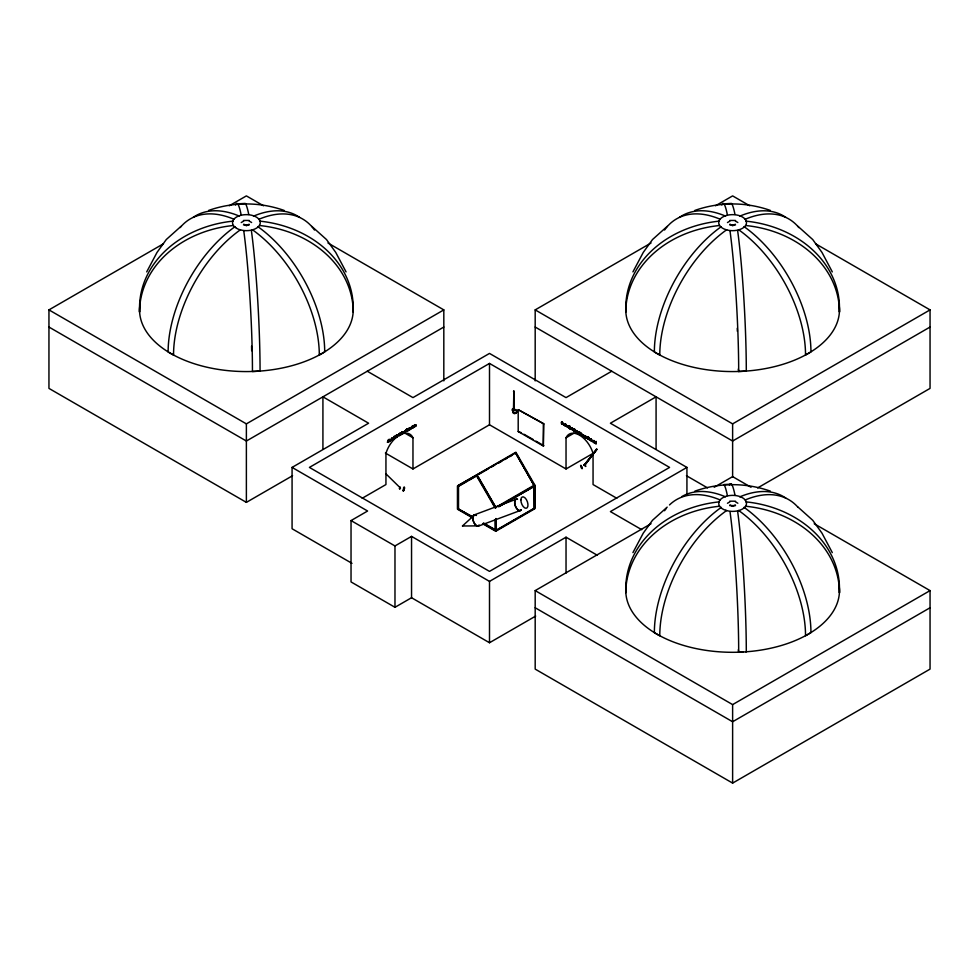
<?xml version="1.0" encoding="UTF-8"?>
<svg xmlns="http://www.w3.org/2000/svg" width="979" height="979" viewBox="0 0 979 979"><rect width="100%" height="100%" fill="white"/><g stroke="black" fill="none" stroke-linecap="round" stroke-linejoin="round"><path stroke-width="1.47" d="M390.34 439.791C392.089 438.262 389.458 441.076 391.172 439.632M404.56 431.029C405.783 433.061 400.766 432.718 403.752 431.886C406.897 430.075 402.602 434.639 404.829 431.188M570.953 428.692C572.372 427.884 570.39 429.573 572.017 429.426M572.017 428.998L571.234 427.86L571.748 429.157M396.287 436.512L395.406 437.748L395.063 435.973L395.21 437.711L396.483 437.197L396.287 435.263L395.993 437.123L395.308 437.075M578.565 432.865L577.402 431.923L578.43 433.195M392.726 439.033C393.13 435.998 391.906 441.553 394.684 437.527M583.631 434.957C584.096 438.494 583.092 433.452 584.377 436.536M567.343 426.709C565.862 422.916 566.976 429.5 566.633 425.204M404.462 488.533L404.278 487.089L403.397 488.203M577.402 432.755C578.858 434.027 576.802 430.417 578.32 432.351M583.545 435.361L583.863 436.548L583.337 435.386M462.504 525.931L474.032 515.407M562.264 423.332C564.345 422.475 559.78 420.603 561.64 424.005C561.248 422.071 566.523 427.933 564.504 424.617C565.275 427.725 563.047 422.414 563.011 423.417M562.692 423.858L562.215 423.087L561.934 423.956M578.968 433.318C581.416 429.267 577.218 435.471 579.433 433.012M402.822 433.22C403.715 433.868 401.757 431.029 403.691 432.596M388.088 441.003C388.773 438.935 386.754 440.868 388.406 441.859C388.051 443.56 388.002 440.428 388.639 440.024M415.524 425.755C416.038 427.774 414.839 422.793 415.622 425.792M390.413 439.914L390.645 440.721M410.703 427.945C409.21 428.765 411.939 429.279 410.36 427.627C409.65 431.592 411.78 425.608 410.287 429.389M392.359 438.568L391.796 438.433M413.848 426.379C412.771 426.697 414.692 426.526 413.236 427.688M413.823 426.844C412.869 428.729 414.606 424.311 412.967 426.452M582.505 435.961C583.092 432.62 580.119 436.316 582.982 435.594M584.169 436.597L583.362 435.104M573.241 429.34C574.183 433.452 572.434 427.799 573.878 429.854C574.098 429.879 572.801 430.821 573.878 429.854M399.359 435.104L400.081 433.073L400.827 434.933L400.325 433.464C399.934 436.867 399.114 434.921 398.832 433.795M399.236 435.533L400.081 433.073M399.628 435.263L400.827 432.963M563.427 424.188L563.892 424.666M594.62 442.508L595.354 442.826L594.473 441.578L595.758 443.377L595.354 441.7L594.473 441.578M580.559 465.392L581.208 465.502M582.162 467.472L582.334 468.513L580.988 465.6M409.809 428.398L408.989 428.19M579.176 433.587L579.923 434.235L578.626 433.807M403.605 488.166L403.948 487.407M404.009 490.418L404.56 487.615M562.913 424.262L564.283 425.057M411.547 427.248L412.281 426.844L411.816 427.407M401.818 433.77C399.53 435.447 403.018 430.601 401.194 433.868C402.577 435.508 400.448 432.669 401.916 432.865M411.816 427.627C412.232 425.302 411.18 431.347 411.315 427.113M578.785 433.379L579.409 432.791L578.675 432.167M408.561 429.01L408.17 430.491L407.533 429.083L405.808 429.977M582.664 435.851L581.991 434.162L583.019 435.3M592.368 441.468C591.94 439.889 592.491 440.366 591.353 440.868C594.339 441.97 590.423 438.421 592.111 441.578M394.684 438.482C393.105 435.41 395.773 437.699 394.109 437.87M389.312 440.489C390.535 438.347 388.981 442.031 390.193 441.064M389.911 441.235L389.042 440.672L389.826 439.522M390.095 439.681L389.042 440.672M146.703 271.893L157.007 252.447L166.259 239.561L180.956 226.394M403.997 490.295L403.091 490.626M632.936 271.893L643.24 252.447L652.491 239.561L667.188 226.394M632.936 552.609L643.24 533.176L652.491 520.29L667.188 507.122M402.088 433.77L401.317 434.101L401.916 433.061M415.622 425.987L415.928 424.996M562.533 423.283L562.154 422.218L561.958 423.075M413.921 427.285C412.22 427.395 413.64 426.379 413.579 426.93M408.206 430.222L407.264 428.924L405.808 429.769M584.133 465.062L596.921 449.3L584.598 465.527L584.133 465.062L584.598 465.527M584.182 465.306L596.492 449.092M584.561 465.27L596.921 449.3M403.948 487.566L403.299 490.822L403.042 490.002M403.837 490.589L403.177 490.785M593.041 441.174C595.305 440.831 590.937 441.688 593.788 441.015M579.274 433.097L578.675 431.935M586.323 438.249L586.397 436.524L584.793 436.389L585.552 437.809L585.601 436.512L586.274 436.658L586.323 438.249L585.552 436.842L586.323 437.197M585.834 436.475L584.793 436.181L585.601 436.512M413.236 426.611L413.982 425.963L414.239 427.028M390.609 440.146L391.392 440.122M403.691 433.024L402.491 433.354M573.021 429.389L573.878 429.634M585.063 436.034L584.793 437.368L585.161 436.316M574.465 430.466L575.211 430.283L575.309 431.58L574.759 430.332L574.232 431.274L574.734 429.145M575.958 431.543L576.986 432.547L576.753 430.968L575.958 432.008L575.958 430.503L576.668 431.996M589.799 438.812C590.386 442.19 587.584 436.561 590.068 439.595M393.534 437.931L392.738 439.412L393.534 437.711M385.897 473.799L400.497 488.093M397.229 436.23C398.649 433.746 397.988 435.839 396.715 435.019C395.553 439.547 399.138 434.59 396.715 435.019M576.484 432.571L575.689 431.702M574.465 430.222L575.53 430.662M392.028 438.763L391.624 439.852L391.796 438.69M392.041 439.681L391.551 439.755M409.234 429.438L409.809 429.744L409.087 429.769M569.937 428.019L570.818 428.986L569.937 428.019L570.708 427.48M570.549 429.145L569.668 427.896L570.463 427.333M409.809 429.561L409.491 428.68M580.62 434.125C580.168 431.152 582.224 437.821 580.62 434.125C579.005 433.991 582.26 431.604 581.404 435.41M580.988 434.15L580.155 432.718M292.574 475.708L246.378 502.374L48.95 388.394L48.95 309.89L163.456 243.771M229.27 205.774L246.378 195.898L263.498 205.774M48.95 309.89L246.378 423.87L443.817 309.89L443.817 380.904M443.817 327.047L246.378 441.027L48.95 327.047M535.183 380.904L535.183 309.89L651.011 243.012M715.502 205.774L732.622 195.898L749.73 205.774M351.975 563.341L292.072 528.746L292.072 467.411L368.606 423.222L322.923 396.838L322.923 449.214M489.5 363.429L309.413 467.411L489.5 571.381L669.587 467.411L489.5 363.429L489.5 424.776L566.033 468.965L593.617 453.044M389.312 439.473L389.312 441.578M394.109 438.812L393.839 436.548L394.109 437.625M401.818 431.947L402.088 434.199L402.308 431.972M412.281 426.024L412.551 428.153L412.783 426.318M414.778 426.881C413.713 422.622 415.781 426.893 413.077 427.554M406.664 429.487L406.689 431.543L407.264 428.924M396.287 435.263L395.969 437.576L395.063 435.973M396.984 435.178L396.984 437.148M391.367 438.825L391.527 438.274M406.934 429.646L407.729 429.181L407.864 430.784M409.54 428.141L408.292 430.307M397.229 436.01L397.229 435.239M406.42 429.622L406.934 431.409M514.159 409.601L513.486 409.626L513.84 391.172L514.159 409.601L513.84 391.172M514.159 391.355L513.486 391.38M362.193 498.274L385.946 484.556L385.946 453.375A20.694 11.944 -60 0 1 399.456 435.178A20.694 11.944 -60 0 1 412.967 437.772L412.967 468.965L385.383 453.044M412.967 468.965L489.5 424.776M518.197 409.675L543.859 423.87L543.321 446.02L518.197 431.519L518.197 409.675L543.859 423.87M535.684 616.072L489.5 642.738L411.547 597.728L394.978 607.298L351.033 581.93L351.033 520.583L367.602 511.014L292.072 467.411M611.716 371.237L566.033 397.609L489.5 353.419L412.967 397.609L367.284 371.237M518.197 431.519L521.379 432.73M561.64 424.005L562.423 423.931M472.624 517.23L458.074 508.823L458.074 486.306L465.943 481.766M468.562 480.248L476.43 475.708M479.049 474.191L488.227 468.892M490.858 467.375L494.787 465.111M498.164 463.348L501.872 461.195M504.699 459.567L507.183 458.135M509.655 456.703L512.139 455.272M515.86 453.13L534.093 485.523L534.448 507.66M565.519 424.262L565.752 426.367L566.021 424.507M458.074 486.6L477.042 475.647M563.659 424.984C566.033 426.599 563.304 423.931 565.018 424.519M568.983 426.293L568.138 425.951L568.823 427.799L568.053 427.382L569.093 427.639L568.407 425.804L569.937 426.367L569.668 428.631L569.937 426.367M569.264 426.134C568.248 425.18 569.778 429.989 568.322 427.236M569.668 427.896L570.818 428.986M571.993 428.533L572.972 428.778L572.703 430.381L571.944 428.447L572.972 428.986M572.642 428.3L571.259 428.264M571.002 428.521L572.017 429.634M572.421 428.202L572.972 430.05M574.232 431.274L574.759 430.332M575.04 431.727L575.958 430.503M576.753 431.91L576.753 430.968M566.033 468.965L566.033 437.772L573.914 433.22M577.169 431.519L577.402 433.624L577.671 431.494M580.388 433.061L581.196 433.513L580.388 433.783M580.828 434.15L581.673 435.251M580.155 434.688L580.657 433.832M458.074 508.823L473.065 516.973M351.033 520.583L394.978 545.952L411.547 536.382L489.5 581.391L566.033 537.202L597.361 555.289M585.332 437.674L585.931 436.756M587.314 437.05L589.04 437.735M587.314 436.842L589.04 437.527M590.068 439.828L589.101 439.767L589.272 438.188M587.914 437.405L587.914 439.167L588.428 437.393M590.337 439.118L591.316 439.375L591.035 440.978L590.337 439.118L591.316 439.571M590.337 439.314L590.986 438.898M589.799 440.256L589.272 439.228M590.765 438.788L591.316 440.636M593.788 440.844L594.008 442.692L594.29 440.562M595.783 441.602L596.003 443.842L596.272 441.578M595.122 443.144L594.375 442.422L595.354 442.447M534.314 485.119L495.692 507.416L476.712 474.827M534.093 485.523L515.737 452.947L458.172 485.535M498.348 506.535L534.999 485.376L515.86 452.225L457.45 485.951L457.45 509.178L471.976 517.561M499.914 505.874L534.546 486.159L534.546 508.346L495.729 530.753L484.14 524.059M498.825 506.779L534.546 486.159M483.21 523.337L495.558 529.957L483.65 523.08M495.937 518.527L495.937 530.361L534.301 508.211L534.448 485.327M482.537 523.655L495.729 531.279L534.999 508.615L534.999 485.376M535.183 309.89L732.622 423.87L930.05 309.89L930.05 388.394L757.624 487.934M686.928 494.334L686.928 467.411L610.394 511.589L641.722 529.676M930.05 327.047L732.622 441.027L535.183 327.047M814.222 523.741L930.05 590.606L930.05 669.11L732.622 783.102L535.183 669.11L535.183 590.606L651.011 523.741M714.193 487.261L732.622 476.626L751.04 487.261M535.183 590.606L732.622 704.599L930.05 590.606M930.05 607.763L732.622 721.756L535.183 607.763M388.639 440.281L387.794 441.248M593.127 440.868L593.788 440.77M415.928 424.776L415.353 425.792M473.873 515.027L515.835 499.376M478.645 526.029L520.62 510.377M563.928 424.825L563.194 424.384M387.427 442.312L388.455 441.076M208.613 210.436C233.149 201.784 259.619 201.784 284.155 210.436M694.845 210.436C719.381 201.784 745.851 201.784 770.387 210.436M694.845 491.152C719.381 482.512 745.851 482.512 770.387 491.152M410.115 429.243L410.899 427.97M387.427 442.031L388.198 441.553L387.647 441.15M414.912 426.195L415.732 426.098L415.218 425.645M595.281 443.022L594.669 441.823M237.64 203.84L245.252 203.424A106.833 8.052 86.9 0 1 248.752 214.462M723.873 203.84L731.484 203.424A106.833 8.052 86.9 0 1 734.984 214.462M738.288 369.071L738.68 371.506L746.292 371.102A106.833 8.052 86.9 0 0 737.615 230.481M731.484 484.152L723.873 484.556A106.833 8.052 86.9 0 1 727.385 495.594M738.288 649.799L738.68 652.234L746.292 651.83A106.833 8.052 86.9 0 0 737.615 511.209M462.467 525.992L477.776 525.882M563.623 424.849L563.206 423.65M407.594 430.625L408.561 430.466M567.343 426.942L566.364 426L567.331 425.755M572.421 429.512L572.972 430.234M591.316 440.819L590.765 440.097M574.783 430.124L575.26 431.861M578.087 433.012L577.671 432.779M815.544 243.771L930.05 309.89M327.989 243.012L443.817 309.89M686.928 467.411L610.394 423.222L656.077 396.838L656.077 449.214M686.426 475.708L707.548 487.897M561.64 422.022L562.215 423.087M580.657 433.624L580.657 432.902M562.411 424.14L561.909 421.876M578.895 433.648L579.923 434.235M524.022 434.26L533.274 439.595M535.929 441.125L543.859 445.702M616.807 498.274L593.054 484.556L593.054 453.375A20.694 11.944 60 0 0 579.544 435.178A20.694 11.944 60 0 0 566.033 437.772M405.086 433.22L412.967 437.772M458.074 486.306L458.074 508.113M495.937 530.361L496.182 518.662M458.38 509.178L472.539 517.365M565.238 424.323C563.476 423.258 566.18 426.501 564.54 425.07M568.322 427.505C570.378 429.206 567.171 425.057 568.983 426.55M798.044 226.394L812.741 239.561L821.993 252.447L832.297 271.893M798.044 507.122L812.741 520.29L821.993 533.176L832.297 552.609M311.811 226.394L326.509 239.561L335.76 252.447L346.064 271.893M581.942 468.684L581.526 467.986M409.357 429.928L408.989 428.655M515.578 453.032L534.155 485.205M477.275 475.158L495.851 507.33M476.589 474.901L495.729 508.04M476.589 475.904L495.117 507.979M581.538 468.097L580.877 466.714M581.391 466.285L581.82 467.179M398.857 434.089L399.505 435.692M402.712 433.416L403.458 432.522M409.283 429.83L409.222 428.031M391.82 439.914L391.759 438.115M732.622 423.87L732.622 476.944M732.622 704.599L732.622 783.102M596.052 441.443L596.003 443.842M594.057 440.954L594.057 442.398M594.008 441.248L594.008 442.692M593.09 440.391L593.041 442.129M590.019 438.935L590.019 440.391M588.183 437.246L588.159 439.314M584.83 435.631L584.793 437.368M580.425 432.559L580.425 434.529M577.439 431.36L577.402 433.624M576.717 431.249L576.717 432.706M574.502 429.01L574.502 431.115M569.705 426.244L569.668 428.631M566.033 537.202L566.033 573.119M565.789 424.115L565.752 426.367M562.154 422.218L562.154 423.772M543.321 424.188L543.321 446.02M495.558 519.58L495.729 531.279M495.117 519.837L495.117 530.214M489.5 581.391L489.5 642.738M458.515 486.343L458.515 508.566M414.509 424.617L414.545 427.003M412.551 426.709L412.551 428.153M412.514 425.902L412.514 427.872M411.547 426.979L411.584 428.716M411.547 536.382L411.547 597.728M402.039 431.812L402.088 434.199M400.558 432.804L400.595 435.068M394.978 545.952L394.978 607.298M393.839 436.548L393.888 438.935M389.091 439.595L389.091 441.713M389.042 439.314L389.042 441.419M246.378 423.87L246.378 502.374M479.245 525.417A6.021 3.059 69.5 0 1 473.102 520.693A6.021 3.059 69.5 0 1 476.43 515.48M521.22 509.753A6.021 3.059 69.5 0 1 515.309 505.788A6.021 3.059 69.5 0 1 517.475 499.29M479.049 525.087A5.605 2.851 69.5 0 1 473.542 521.379A5.605 2.851 69.5 0 1 475.561 515.321M521.281 509.863A6.155 3.121 69.5 0 1 515.248 505.8A6.155 3.121 69.5 0 1 517.463 499.168M515.309 410.017A2.031 1.615 -36.8 0 1 516.741 412.037A2.031 1.615 -36.8 0 1 513.999 413.481A2.031 1.615 -36.8 0 1 513.522 410.96M515.272 410.189A1.836 1.456 -36.8 0 1 516.606 411.878A1.836 1.456 -36.8 0 1 514.367 413.383A1.836 1.456 -36.8 0 1 513.424 411.437M515.615 410.103A1.836 1.456 -36.8 0 1 516.349 412.159A1.836 1.456 -36.8 0 1 513.877 413.15A1.836 1.456 -36.8 0 1 513.571 410.923M839.187 305.509A106.833 61.677 0 0 1 736.416 371.531A106.833 61.677 0 0 1 625.777 309.89M745.178 219.272A106.833 61.689 -60 0 1 798.888 227.605M726.687 229.759A106.833 61.689 -60 0 0 659.773 355.059L654.364 351.95A106.833 61.689 -60 0 1 721.29 226.651M732.867 225.672A106.833 61.689 -60 0 1 735.315 224.215M739.781 216.151A106.833 61.689 -60 0 1 785.807 217.362M727.458 222.551A106.833 61.689 -60 0 1 729.918 221.095M721.829 204.978A106.833 8.052 86.9 0 1 727.385 214.878M730.004 230.897A106.833 8.052 86.9 0 1 738.68 371.506M737.248 328.259A100.47 7.575 86.9 0 1 737.358 331.306M664.557 230.016A106.833 61.689 60 0 1 720.128 219.223M729.991 224.167A106.833 61.689 60 0 1 732.439 225.635M738.619 229.722A106.833 61.689 60 0 1 805.533 355.022L810.942 351.902A106.833 61.689 60 0 0 744.016 226.602M679.499 217.326A106.833 61.689 60 0 1 725.525 216.102M735.388 221.058A106.833 61.689 60 0 1 737.848 222.514M719.406 225.525A106.833 87.229 0 0 0 625.777 312.093L625.777 307.687A106.833 87.229 0 0 1 719.406 221.119M729.698 224.889A106.833 87.229 0 0 1 735.535 224.889M745.827 225.525A106.833 87.229 0 0 1 839.456 312.093L839.456 307.687A106.833 87.229 0 0 0 745.827 221.119M729.698 220.483A106.833 87.229 0 0 1 735.535 220.483M839.187 586.225A106.833 61.677 0 0 1 745.827 651.818M742.89 652.014A106.833 61.677 0 0 1 625.777 590.606M745.178 499.988A106.833 61.689 -60 0 1 797.897 507.171M726.687 510.487A106.833 61.689 -60 0 0 659.773 635.787L654.364 632.667A106.833 61.689 -60 0 1 721.29 507.367M732.867 506.4A106.833 61.689 -60 0 1 735.315 504.944M739.781 496.867A106.833 61.689 -60 0 1 785.807 498.091M727.458 503.279A106.833 61.689 -60 0 1 729.918 501.823M730.004 511.613A106.833 8.052 86.9 0 1 738.68 652.234M729.441 485.29A106.833 8.052 86.9 0 1 734.984 495.19M664.557 510.744A106.833 61.689 60 0 1 666.418 508.285M669.501 504.944A106.833 61.689 60 0 1 720.128 499.951M729.991 504.895A106.833 61.689 60 0 1 732.439 506.363M738.619 510.451A106.833 61.689 60 0 1 805.533 635.75L810.942 632.63A106.833 61.689 60 0 0 744.016 507.33M681.971 496.488A106.833 61.689 60 0 1 725.525 496.83M735.388 501.774A106.833 61.689 60 0 1 737.848 503.243M719.406 506.253A106.833 87.229 0 0 0 625.777 592.821L625.777 588.403A106.833 87.229 0 0 1 719.406 501.848M729.698 505.617A106.833 87.229 0 0 1 735.535 505.617M745.827 506.253A106.833 87.229 0 0 1 839.456 592.821L839.456 588.403A106.833 87.229 0 0 0 745.827 501.848M729.698 501.211A106.833 87.229 0 0 1 735.535 501.211M353.223 309.89A106.833 61.677 0 0 1 242.584 371.531A106.833 61.677 0 0 1 139.813 305.509M258.945 219.272A106.833 61.689 -60 0 1 314.504 230.053M240.455 229.759A106.833 61.689 -60 0 0 173.54 355.059L168.131 351.95A106.833 61.689 -60 0 1 235.058 226.651M246.635 225.672A106.833 61.689 -60 0 1 249.082 224.215M253.537 216.151A106.833 61.689 -60 0 1 299.574 217.362M241.226 222.551A106.833 61.689 -60 0 1 243.685 221.095M235.596 204.978A106.833 8.052 86.9 0 1 241.152 214.878M243.771 230.897A106.833 8.052 86.9 0 1 252.447 371.506L260.059 371.102A106.833 8.052 86.9 0 0 251.37 230.481M251.579 346.174A100.47 7.575 86.9 0 1 251.676 350.715M180.185 227.569A106.833 61.689 60 0 1 233.895 219.223M243.759 224.167A106.833 61.689 60 0 1 246.206 225.635M252.386 229.722A106.833 61.689 60 0 1 319.301 355.022L324.698 351.902A106.833 61.689 60 0 0 257.783 226.602M193.267 217.326A106.833 61.689 60 0 1 239.292 216.102M249.155 221.058A106.833 61.689 60 0 1 251.615 222.514M233.173 225.525A106.833 87.229 0 0 0 139.544 312.093L139.544 307.687A106.833 87.229 0 0 1 233.173 221.119M243.465 224.889A106.833 87.229 0 0 1 249.302 224.889M259.594 225.525A106.833 87.229 0 0 1 353.223 312.093L353.223 307.687A106.833 87.229 0 0 0 259.594 221.119M243.465 220.483A106.833 87.229 0 0 1 249.302 220.483M403.997 432.204L404.535 431.274L403.997 432.204M591.549 440.06L592.124 441.321L591.597 440.146M399.456 488.533C400.093 491.458 400.68 483.699 399.456 488.533M404.254 431.984C404.498 434.027 405.404 430.222 404.254 431.984M581.82 434.676L582.419 435.716L581.82 434.676M582.089 434.529L582.64 435.569L582.089 434.529M584.598 463.985L585.736 466.506L584.659 463.985M520.889 499.828A6.021 3.059 69.5 0 0 526.066 508.285A6.021 3.059 69.5 0 0 526.359 499.547A6.021 3.059 69.5 0 0 520.889 499.828M513.167 410.874A1.383 1.101 -36.8 0 0 514.624 409.026A1.383 1.101 -36.8 0 0 512.421 409.1A1.383 1.101 -36.8 0 0 513.167 410.874M725.672 229.6A13.877 8.016 0 0 0 746.5 222.649A13.877 8.016 0 0 0 725.672 215.71A13.877 8.016 0 0 0 725.672 229.6M725.672 510.316A13.877 8.016 0 0 0 746.5 503.377A13.877 8.016 0 0 0 725.672 496.439A13.877 8.016 0 0 0 725.672 510.316M236.563 228.315A13.877 8.016 0 0 0 259.79 224.729A13.877 8.016 0 0 0 242.792 214.915A13.877 8.016 0 0 0 236.563 228.315"/></g></svg>
